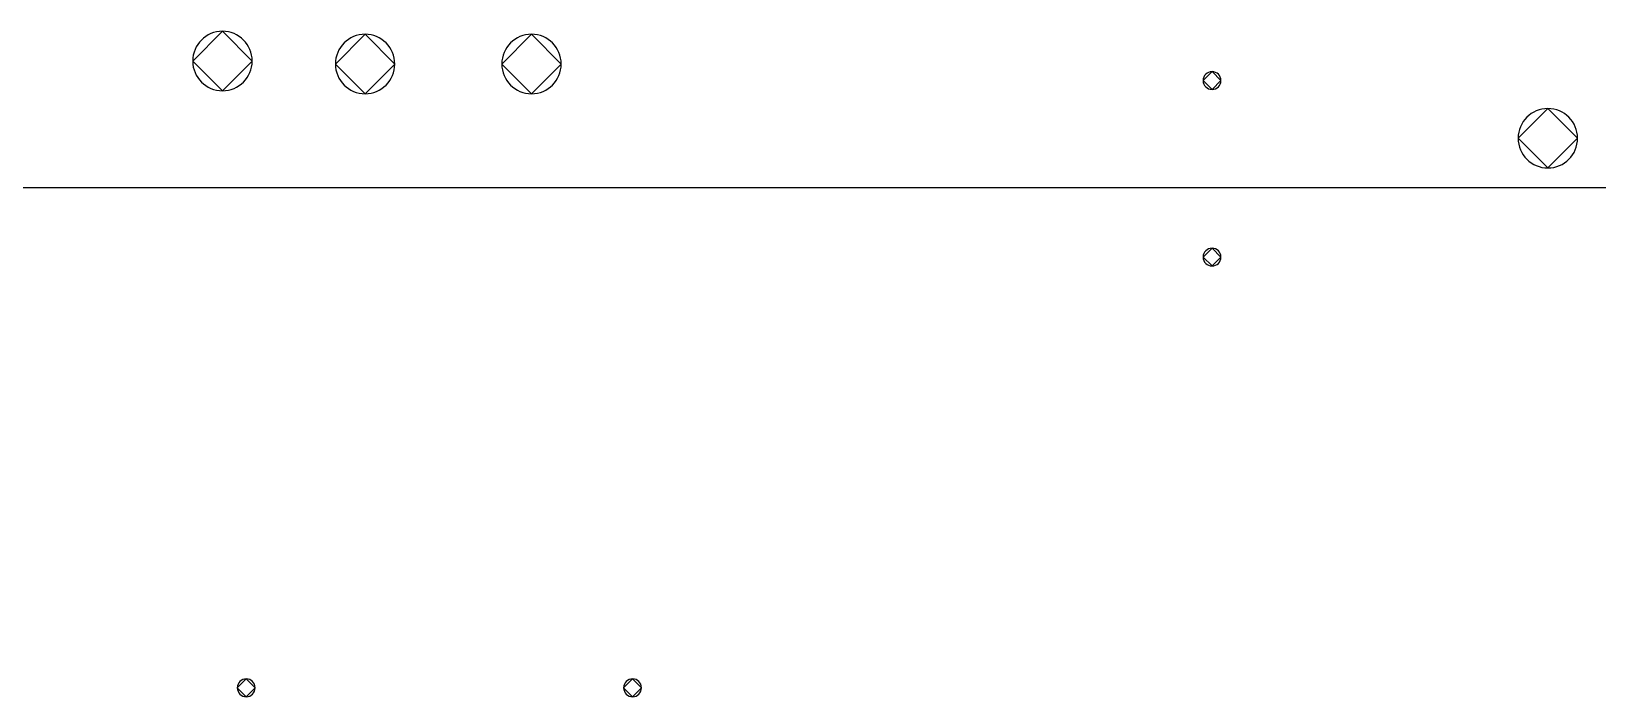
# Model space of a CAD drawing. Header units: inches. Extents: x 0 to 594, y -420 to 0.
# Drawn here: x 229.45 to 255.8, y -125.23 to -114.03 of the extents above; entities that cross this region are included whole.
import ezdxf

# ---------------------------------------------------------------- set-up
doc = ezdxf.new("R2010")
doc.units = ezdxf.units.IN
doc.header["$MEASUREMENT"] = 0

msp = doc.modelspace()

# ---------------------------------------------------------------- linework, layer by layer
at = {"color": 18, "true_color": 0x000000}
for p, q in [((232.662, -114.033), (232.162, -114.533)), ((233.162, -114.533), (232.662, -114.033)), ((235.062, -114.083), (234.562, -114.583)), ((235.562, -114.583), (235.062, -114.083)), ((237.862, -114.083), (237.362, -114.583)), ((238.362, -114.583), (237.862, -114.083)), ((232.162, -114.533), (232.662, -115.033)), ((232.662, -115.033), (233.162, -114.533)), ((234.562, -114.583), (235.062, -115.083)), ((235.062, -115.083), (235.562, -114.583)), ((237.362, -114.583), (237.862, -115.083)), ((237.862, -115.083), (238.362, -114.583)), ((249.312, -114.712), (249.162, -114.862)), ((249.162, -114.862), (249.312, -115.012)), ((249.462, -114.862), (249.312, -114.712)), ((249.312, -115.012), (249.462, -114.862)), ((254.962, -115.333), (254.462, -115.833)), ((255.462, -115.833), (254.962, -115.333)), ((254.462, -115.833), (254.962, -116.333)), ((254.962, -116.333), (255.462, -115.833)), ((271.512, -116.667), (228.062, -116.667)), ((249.312, -117.683), (249.162, -117.833)), ((249.462, -117.833), (249.312, -117.683)), ((249.162, -117.833), (249.312, -117.983)), ((249.312, -117.983), (249.462, -117.833)), ((233.062, -124.933), (232.912, -125.083)), ((232.912, -125.083), (233.062, -125.233)), ((233.212, -125.083), (233.062, -124.933)), ((233.062, -125.233), (233.212, -125.083)), ((239.562, -124.933), (239.412, -125.083)), ((239.412, -125.083), (239.562, -125.233)), ((239.712, -125.083), (239.562, -124.933)), ((239.562, -125.233), (239.712, -125.083))]:
    msp.add_line(p, q, dxfattribs=at)
for centre, radius, start, end in [((232.662, -114.533), 0.5, 90, 180), ((232.662, -114.533), 0.5, 0, 90), ((235.062, -114.583), 0.5, 90, 180), ((235.062, -114.583), 0.5, 0, 90), ((237.862, -114.583), 0.5, 90, 180), ((237.862, -114.583), 0.5, 0, 90), ((232.662, -114.533), 0.5, 180, 270), ((232.662, -114.533), 0.5, 270, 0), ((235.062, -114.583), 0.5, 180, 270), ((235.062, -114.583), 0.5, 270, 0), ((237.862, -114.583), 0.5, 180, 270), ((237.862, -114.583), 0.5, 270, 0), ((249.312, -114.862), 0.15, 90, 180), ((249.312, -114.862), 0.15, 180, 270), ((249.312, -114.862), 0.15, 0, 90), ((249.312, -114.862), 0.15, 270, 0), ((254.962, -115.833), 0.5, 90, 180), ((254.962, -115.833), 0.5, 0, 90), ((254.962, -115.833), 0.5, 180, 270), ((254.962, -115.833), 0.5, 270, 0), ((249.312, -117.833), 0.15, 90, 180), ((249.312, -117.833), 0.15, 0, 90), ((249.312, -117.833), 0.15, 180, 270), ((249.312, -117.833), 0.15, 270, 0), ((233.062, -125.083), 0.15, 90, 180), ((233.062, -125.083), 0.15, 180, 270), ((233.062, -125.083), 0.15, 0, 90), ((233.062, -125.083), 0.15, 270, 0), ((239.562, -125.083), 0.15, 90, 180), ((239.562, -125.083), 0.15, 180, 270), ((239.562, -125.083), 0.15, 0, 90), ((239.562, -125.083), 0.15, 270, 0)]:
    msp.add_arc(centre, radius, start, end, dxfattribs=at)

doc.saveas('drawing.dxf')
